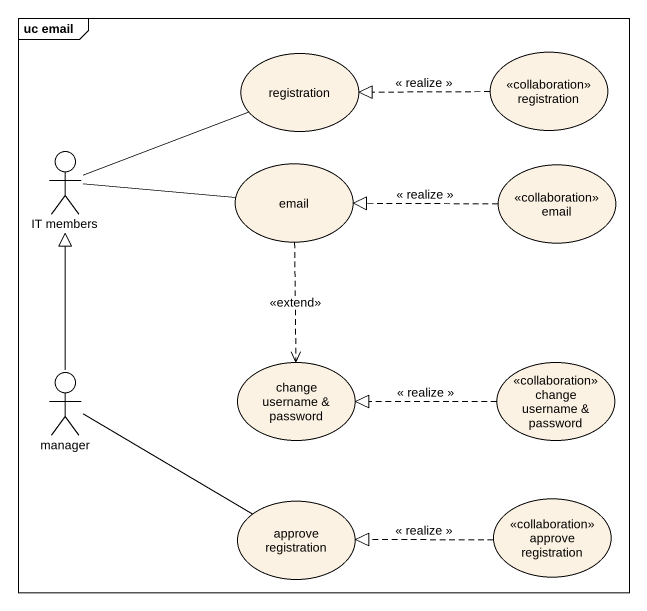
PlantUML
@startuml
mainframe uc email
usecase registration
usecase "registration" as registration_2 <<collaboration>>
actor "IT members" as IT_members
usecase email
usecase "email" as email_2 <<collaboration>>
actor manager
usecase "change username & password" as change_username_password
usecase "change username & password" as change_username_password_2 <<collaboration>>
usecase "approve registration" as approve_registration
usecase "approve registration" as approve_registration_2 <<collaboration>>
registration_2 .left.|> registration : << realize >>
IT_members -right- registration
email -left- IT_members
email ..> change_username_password : <<extend>>
email_2 .left.|> email : << realize >>
manager -up-|> IT_members
manager -right- approve_registration
change_username_password_2 .left.|> change_username_password : << realize >>
approve_registration_2 .left.|> approve_registration : << realize >>
@enduml
